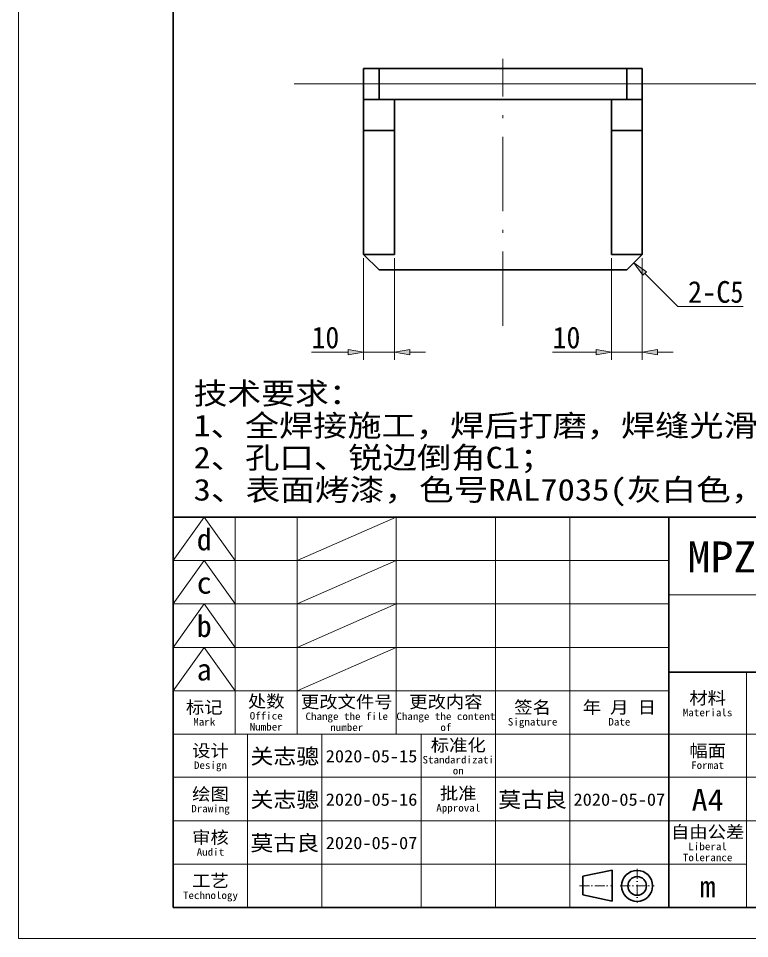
# Model space of a CAD drawing. Extents: x -278 to 67637, y -20766 to 713.
# Drawn here: x 0 to 118, y 0 to 148.5 of the extents above; entities that cross this region are included whole.
import ezdxf
from ezdxf.enums import TextEntityAlignment as Align

# ---------------------------------------------------------------- set-up
doc = ezdxf.new("R2010")
doc.units = 0
doc.linetypes.add('DASHDOT', pattern=[18.5, 12, -3, 0.5, -3])
doc.layers.get('0').update_dxf_attribs({"lineweight": 13})
doc.layers.add('7', color=7, linetype='Continuous', lineweight=13)
doc.layers.add('__5', color=7, linetype='Continuous', lineweight=13)
doc.styles.get("Standard").update_dxf_attribs({"font": ''})
doc.styles.get('Standard').set_extended_font_data('SimSun')
doc.dimstyles.get("Standard").update_dxf_attribs({"dimtxt": 2.5, "dimasz": 2.5, "dimexe": 1.25, "dimexo": 0.625, "dimtad": 1, "dimtxsty": 'Standard', "dimcen": 2.5, "dimadec": 0, "dimazin": 0, "dimtfac": 1, "dimtmove": 0, "dimatfit": 0, "dimfxl": 0, "dimarcsym": 0})

# ---------------------------------------------------------------- blocks, each defined once
blk = doc.blocks.new('*D14')
at = {"layer": '__5', "color": 94, "lineweight": 13, "ltscale": 0.410346, "transparency": 16777216}
for p, q in [((55.71, 109.8), (55.71, 93.38)), ((60.71, 109.8), (60.71, 93.38))]:
    blk.add_line(p, q, dxfattribs=at)
at = {"layer": '__5', "color": 94, "lineweight": 13, "ltscale": 0.148156, "transparency": 16777216}
blk.add_line((47.32, 94.63), (53.24, 94.63), dxfattribs=at)
at = {"layer": '__5', "color": 94, "lineweight": 13, "ltscale": 0.125, "transparency": 16777216}
blk.add_line((55.71, 94.63), (60.71, 94.63), dxfattribs=at)
at = {"layer": '__5', "color": 94, "lineweight": 13, "ltscale": 0.063357, "transparency": 16777216}
blk.add_line((63.17, 94.63), (65.71, 94.63), dxfattribs=at)
at = {"layer": '__5', "color": 94, "lineweight": 13, "transparency": 16777216}
for points in [[(53.24, 94.22), (55.71, 94.63), (53.24, 95.05)], [(63.17, 95.05), (60.71, 94.63), (63.17, 94.22)]]:
    blk.add_lwpolyline(points, close=True, dxfattribs=at)
for points in [[(53.24, 94.22), (55.71, 94.63), (53.24, 94.22), (53.24, 95.05)], [(63.17, 95.05), (60.71, 94.63), (63.17, 95.05), (63.17, 94.22)]]:
    blk.add_solid(points, dxfattribs=at)
at = {"layer": '__5', "color": 94, "lineweight": 13, "transparency": 16777216, "width": 0.893611}
blk.add_text('10', height=3.5, dxfattribs=at).set_placement((47.32, 95.26), (51.79, 95.26), align=Align.FIT)
blk = doc.blocks.new('*D15')
at = {"layer": '__5', "color": 94, "lineweight": 13, "ltscale": 0.410346, "transparency": 16777216}
for p, q in [((95.71, 109.8), (95.71, 93.38)), ((100.71, 109.8), (100.71, 93.38))]:
    blk.add_line(p, q, dxfattribs=at)
at = {"layer": '__5', "color": 94, "lineweight": 13, "ltscale": 0.175183, "transparency": 16777216}
blk.add_line((86.23, 94.63), (93.24, 94.63), dxfattribs=at)
at = {"layer": '__5', "color": 94, "lineweight": 13, "ltscale": 0.125, "transparency": 16777216}
blk.add_line((95.71, 94.63), (100.71, 94.63), dxfattribs=at)
at = {"layer": '__5', "color": 94, "lineweight": 13, "ltscale": 0.063357, "transparency": 16777216}
blk.add_line((103.17, 94.63), (105.71, 94.63), dxfattribs=at)
at = {"layer": '__5', "color": 94, "lineweight": 13, "transparency": 16777216}
for points in [[(93.24, 94.22), (95.71, 94.63), (93.24, 95.05)], [(103.17, 95.05), (100.71, 94.63), (103.17, 94.22)]]:
    blk.add_lwpolyline(points, close=True, dxfattribs=at)
for points in [[(93.24, 94.22), (95.71, 94.63), (93.24, 94.22), (93.24, 95.05)], [(103.17, 95.05), (100.71, 94.63), (103.17, 95.05), (103.17, 94.22)]]:
    blk.add_solid(points, dxfattribs=at)
at = {"layer": '__5', "color": 94, "lineweight": 13, "transparency": 16777216, "width": 0.893612}
blk.add_text('10', height=3.5, dxfattribs=at).set_placement((86.23, 95.26), (90.71, 95.26), align=Align.FIT)

msp = doc.modelspace()

# ---------------------------------------------------------------- linework, layer by layer
at = {"color": 5, "lineweight": 13}
for p, q in [((0, 297), (0, 0)), ((0, 0), (210, 0))]:
    msp.add_line(p, q, dxfattribs=at)
at = {"color": 7, "lineweight": 35}
for p, q in [((25, 292), (25, 5)), ((205, 68), (25, 68)), ((25, 68), (25, 5)), ((105, 68), (105, 5)), ((205, 43), (105, 43)), ((25, 5), (205, 5)), ((205, 5), (25, 5))]:
    msp.add_line(p, q, dxfattribs=at)
msp.add_line((149.5117, 137.9223), (44.5172, 137.9223))
at = {"color": 7, "lineweight": 13, "ltscale": 0.215058}
for p, q in [((25, 61), (30, 68)), ((30, 68), (35, 61)), ((25, 54), (30, 61)), ((30, 61), (35, 54)), ((25, 47), (30, 54)), ((30, 54), (35, 47)), ((25, 40), (30, 47)), ((30, 47), (35, 40))]:
    msp.add_line(p, q, dxfattribs=at)
at = {"color": 7, "lineweight": 13}
for p, q in [((35, 68), (35, 33)), ((45, 33), (45, 68)), ((61, 68), (61, 33)), ((77, 68), (77, 5)), ((89, 5), (89, 68)), ((25, 61), (105, 61)), ((105, 55.5), (191.5, 55.5)), ((25, 54), (105, 54)), ((25, 47), (105, 47)), ((117.5, 5), (117.5, 43)), ((25, 40), (105, 40)), ((25, 33), (155, 33)), ((37, 5), (37, 33)), ((49, 33), (49, 5)), ((65, 5), (65, 33)), ((25.0052, 26.03), (155.0052, 26.03)), ((25, 19), (205, 19)), ((25, 12), (117.5, 12))]:
    msp.add_line(p, q, dxfattribs=at)
at = {"color": 7, "lineweight": 13, "ltscale": 0.436606}
for p, q in [((45, 61), (61, 68)), ((45, 54), (61, 61)), ((45, 47), (61, 54)), ((45, 40), (61, 47))]:
    msp.add_line(p, q, dxfattribs=at)
at = {"color": 7, "lineweight": 35, "ltscale": 0.120959}
msp.add_line((91.1184, 10.0582), (95.8523, 11.0582), dxfattribs=at)
at = {"color": 7, "lineweight": 35, "ltscale": 0.125}
msp.add_line((95.8523, 11.0582), (95.8523, 6.0582), dxfattribs=at)
at = {"color": 1, "linetype": 'DASHDOT', "lineweight": 13, "ltscale": 0.138168}
msp.add_line((99.875, 11.2815), (99.875, 5.7548), dxfattribs=at)
at = {"color": 7, "lineweight": 35, "ltscale": 0.075}
msp.add_line((91.1184, 10.0582), (91.1184, 7.0582), dxfattribs=at)
at = {"color": 1, "linetype": 'DASHDOT', "lineweight": 13, "ltscale": 0.132648}
msp.add_line((90.5709, 8.5), (95.8768, 8.5), dxfattribs=at)
at = {"color": 1, "linetype": 'DASHDOT', "lineweight": 13, "ltscale": 0.138165}
msp.add_line((97.1117, 8.5), (102.6383, 8.5), dxfattribs=at)
at = {"color": 7, "lineweight": 35, "ltscale": 0.12131}
msp.add_line((95.8666, 6.0582), (91.1184, 7.0582), dxfattribs=at)
at = {"color": 7, "lineweight": 35}
for radius in [2.5, 1.5]:
    msp.add_circle((99.875, 8.5), radius, dxfattribs=at)
at = {"layer": '__5', "color": 150, "linetype": 'DASHDOT', "lineweight": 13}
msp.add_line((78.2074, 98.8774), (78.2074, 141.9673), dxfattribs=at)
at = {"layer": '__5', "color": 7, "lineweight": 35, "ltscale": 0.0625}
for p, q in [((55.7074, 140.4223), (58.2074, 140.4223)), ((98.2074, 140.4223), (100.7074, 140.4223)), ((58.2074, 135.4223), (55.7074, 135.4223)), ((100.7074, 135.4223), (98.2074, 135.4223))]:
    msp.add_line(p, q, dxfattribs=at)
at = {"layer": '__5', "color": 7, "lineweight": 35, "ltscale": 0.125}
for p, q in [((55.7074, 140.4223), (55.7074, 135.4223)), ((58.2074, 140.4223), (58.2074, 135.4223)), ((98.2074, 135.4223), (98.2074, 140.4223)), ((100.7074, 135.4223), (100.7074, 140.4223)), ((55.7074, 135.4223), (55.7074, 130.4223)), ((60.7074, 135.4223), (60.7074, 130.4223)), ((95.7074, 135.4223), (95.7074, 130.4223)), ((100.7074, 135.4223), (100.7074, 130.4223)), ((55.7074, 130.4223), (60.7074, 130.4223)), ((95.7074, 130.4223), (100.7074, 130.4223)), ((55.7074, 110.4223), (60.7074, 110.4223)), ((95.7074, 110.4223), (100.7074, 110.4223))]:
    msp.add_line(p, q, dxfattribs=at)
at = {"layer": '__5', "color": 7, "lineweight": 35}
for p, q in [((58.2074, 140.4223), (98.2074, 140.4223)), ((100.7074, 137.9223), (100.7074, 110.4223)), ((98.2074, 135.4223), (58.2074, 135.4223)), ((55.7074, 130.4223), (55.7074, 110.4223)), ((60.7074, 130.4223), (60.7074, 110.4223)), ((95.7074, 130.4223), (95.7074, 110.4223)), ((100.7074, 130.4223), (100.7074, 110.4223)), ((98.2074, 107.9223), (58.2074, 107.9223))]:
    msp.add_line(p, q, dxfattribs=at)
at = {"layer": '__5', "color": 7, "lineweight": 35, "ltscale": 0.088388}
for p, q in [((58.2074, 107.9223), (55.7074, 110.4223)), ((100.7074, 110.4223), (98.2074, 107.9223))]:
    msp.add_line(p, q, dxfattribs=at)
at = {"layer": '__5', "color": 94, "lineweight": 13, "ltscale": 0.189209}
msp.add_line((101.1074, 107.3353), (106.4591, 101.9837), dxfattribs=at)
at = {"layer": '__5', "color": 94, "lineweight": 13, "ltscale": 0.263736}
msp.add_line((106.4591, 101.9837), (117.0085, 101.9837), dxfattribs=at)
at = {"layer": '__5', "color": 94, "lineweight": 13}
msp.add_lwpolyline([(101.3992, 107.6271), (99.3639, 109.0788), (100.8156, 107.0436)], close=True, dxfattribs=at)
msp.add_solid([(101.3992, 107.6271), (99.3639, 109.0788), (101.3992, 107.6271), (100.8156, 107.0436)], dxfattribs=at)

# ---------------------------------------------------------------- texts
at = {"color": 7, "lineweight": 13, "width": 0.8}
for s, p, p2 in [('d', (28.7856, 62.6668), (31.2144, 62.6668)), ('c', (28.7856, 55.6668), (31.2144, 55.6668)), ('b', (28.7856, 48.6668), (31.2144, 48.6668)), ('a', (28.7856, 41.6668), (31.2144, 41.6668))]:
    msp.add_text(s, height=3.5, dxfattribs=at).set_placement(p, p2, align=Align.FIT)
at = {"color": 7, "lineweight": 13}
for s, height, p, p2 in [('材料', 2, (108.2905, 37.8243), (114.2095, 37.8243)), ('标记', 2, (27.0405, 36.3243), (32.9595, 36.3243)), ('处数', 2, (37.0405, 37.297), (42.9595, 37.297)), ('更改文件号', 2, (45.6012, 37.2121), (60.3988, 37.2121)), ('更改内容', 2, (63.0809, 37.2121), (74.9191, 37.2121)), ('签名', 2, (80.0405, 36.3243), (85.9595, 36.3243)), ('年 月 日', 2, (91.0809, 36.3243), (102.9191, 36.3243)), ('Materials', 1.2, (107.2546, 35.8821), (115.2454, 35.8821)), ('Office', 1.2, (37.3364, 35.3548), (42.6636, 35.3548)), ('Change the file', 1.2, (46.341, 35.2699), (59.659, 35.2699)), ('Change the content', 1.2, (61.0092, 35.2699), (76.9908, 35.2699)), ('Signature', 1.2, (79.0046, 34.3821), (86.9954, 34.3821)), ('Mark', 1.2, (28.2243, 34.3821), (31.7757, 34.3821)), ('Number', 1.2, (37.3364, 33.5791), (42.6636, 33.5791)), ('number', 1.2, (50.3364, 33.4942), (55.6636, 33.4942)), ('of', 1.2, (68.1121, 33.4942), (69.8879, 33.4942)), ('Date', 1.2, (95.2243, 34.3821), (98.7757, 34.3821)), ('设计', 2, (28.0405, 29.3243), (33.9595, 29.3243)), ('标准化', 2, (66.5607, 30.2121), (75.4393, 30.2121)), ('幅面', 2, (108.2905, 29.3243), (114.2095, 29.3243)), ('Design', 1.2, (28.3364, 27.3821), (33.6636, 27.3821)), ('Standardizati', 1.2, (65.2289, 28.2699), (76.7711, 28.2699)), ('Format', 1.2, (108.5864, 27.3821), (113.9136, 27.3821)), ('on', 1.2, (70.1121, 26.4942), (71.8879, 26.4942)), ('绘图', 2, (28.0405, 22.3243), (33.9595, 22.3243)), ('批准', 2, (68.0405, 22.442), (73.9595, 22.442)), ('A4', 3.5, (108.6604, 20.6387), (113.8396, 20.6387)), ('Drawing', 1.2, (27.8925, 20.3821), (34.1075, 20.3821)), ('Approval', 1.2, (67.4486, 20.4998), (74.5514, 20.4998)), ('自由公差', 2, (105.3309, 16.2121), (117.1691, 16.2121)), ('审核', 2, (28.0405, 15.3243), (33.9595, 15.3243)), ('Liberal', 1.2, (108.1425, 14.2699), (114.3575, 14.2699)), ('Audit', 1.2, (28.7803, 13.3821), (33.2197, 13.3821)), ('Tolerance', 1.2, (107.2546, 12.4942), (115.2454, 12.4942)), ('工艺', 2, (28.0405, 8.3243), (33.9595, 8.3243)), ('m', 3.5, (109.9552, 6.6387), (112.5448, 6.6387)), ('Technology', 1.2, (26.5607, 6.3821), (35.4393, 6.3821))]:
    msp.add_text(s, height=height, dxfattribs=at).set_placement(p, p2, align=Align.FIT)
at = {"color": 150, "lineweight": 13}
for s, p, p2 in [('关志骢', (37.4509, 28.1705), (48.5491, 28.1705)), ('关志骢', (37.4509, 21.1705), (48.5491, 21.1705)), ('莫古良', (77.4509, 21.1705), (88.5491, 21.1705)), ('莫古良', (37.4509, 14.1705), (48.5491, 14.1705))]:
    msp.add_text(s, height=2.5, dxfattribs=at).set_placement(p, p2, align=Align.FIT)
at = {"color": 5, "lineweight": 13}
for p, p2 in [((89.6012, 21.4364), (104.3988, 21.4364)), ((49.6012, 14.4364), (64.3988, 14.4364))]:
    msp.add_text('2020-05-07', height=2, dxfattribs=at).set_placement(p, p2, align=Align.FIT)
at = {"layer": '7', "color": 5, "lineweight": 13}
for s, p, p2 in [('2020-05-15', (49.6012, 28.4364), (64.3988, 28.4364)), ('2020-05-16', (49.6012, 21.4364), (64.3988, 21.4364))]:
    msp.add_text(s, height=2, dxfattribs=at).set_placement(p, p2, align=Align.FIT)
at = {"layer": '__5', "color": 94, "lineweight": 13, "width": 0.68}
for s, p, p2 in [('2-C', (108.0624, 102.6087), (114.947, 102.6087)), ('5', (114.947, 102.6087), (117.0085, 102.6087))]:
    msp.add_text(s, height=3.5, dxfattribs=at).set_placement(p, p2, align=Align.FIT)
at = {"layer": '__5', "color": 94, "lineweight": 13}
for s, p, p2 in [('技术要求：', (28.2744, 86.2288), (55.5704, 86.2288)), ('1、全焊接施工，焊后打磨，焊缝光滑；', (28.2744, 81.0496), (124.8602, 81.0496)), ('2、孔口、锐边倒角C1；', (28.2744, 75.8704), (86.5059, 75.8704)), ('3、表面烤漆，色号RAL7035(灰白色，带波纹)。', (28.2744, 70.6912), (145.7874, 70.6912))]:
    msp.add_text(s, height=3.5, dxfattribs=at).set_placement(p, p2, align=Align.FIT)
at = {"layer": '__5', "color": 5, "lineweight": 13}
msp.add_text('MPZS-2001-130-01-003', height=5, dxfattribs=at).set_placement((108.0058, 59.091), (181.9942, 59.091), align=Align.FIT)

# ---------------------------------------------------------------- dimensions: what is measured, and where the dimension line sits
at = {"layer": '__5', "color": 0, "lineweight": 0}
for base, p1, p2, angle, picture, middle in [((60.7074, 94.6335), (55.7074, 110.4223), (60.7074, 110.4223), 0, '*D14', (49.552, 94.6335)), ((95.7074, 94.6335), (100.7074, 110.4223), (95.7074, 110.4223), 180, '*D15', (88.4709, 94.6335))]:
    dim = msp.add_linear_dim(base=base, p1=p1, p2=p2, angle=angle, dimstyle='Standard', override={"dimlfac": 2}, dxfattribs=at)
    dim.commit()
    dim.dimension.update_dxf_attribs({"geometry": picture, "text_midpoint": middle, "dimtype": 161})

doc.saveas('drawing.dxf')
